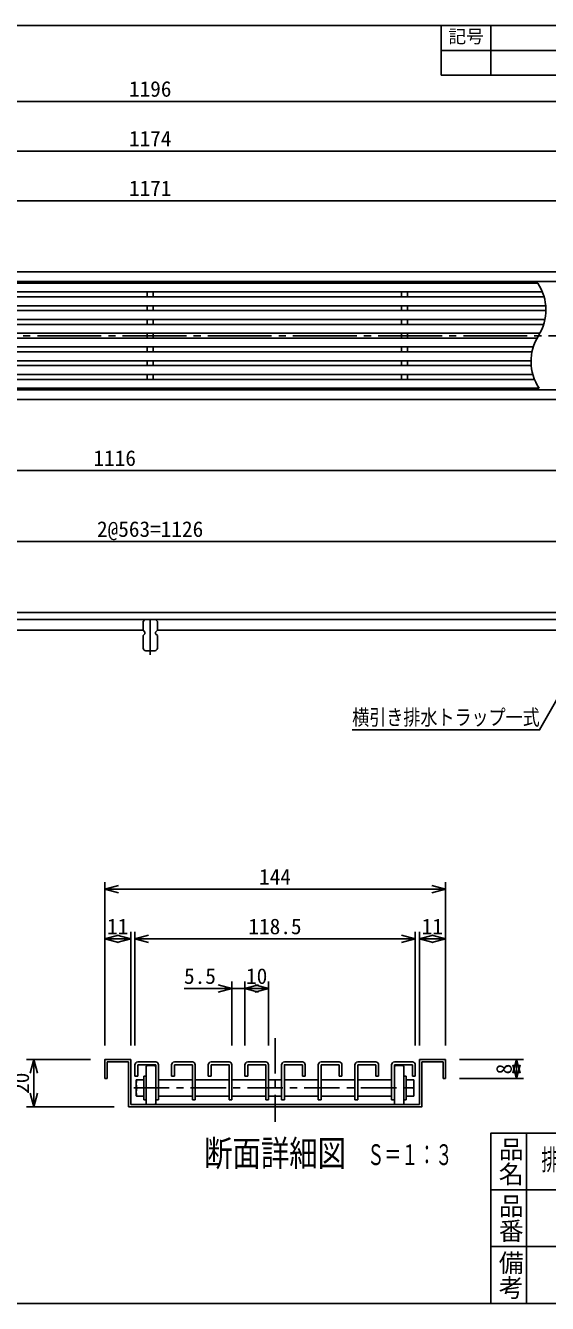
# Model space of a CAD drawing. Units: millimetres, scale not verified, with parts at other scales. Extents: x -1092 to 1092, y -744 to 696.
# Drawn here: x -233 to 356, y -744 to 696 of the extents above; entities that cross this region are included whole.
import ezdxf
from ezdxf.enums import TextEntityAlignment as Align

# ---------------------------------------------------------------- set-up
doc = ezdxf.new("R2010")
doc.units = ezdxf.units.MM
doc.header["$LTSCALE"] = 8
doc.linetypes.add('CHAIN1', pattern=[8, 5, -1, 1, -1])
doc.linetypes.add('CHAIN2', pattern=[12, 9, -1, 1, -1])
for name, color, linetype in [('0-0_計極細', 2, 'Continuous'), ('0-1_計細線', 3, 'Continuous'), ('0-5_寸法線', 7, 'Continuous'), ('0-7_枠細線', 5, 'Continuous'), ('0-8_枠中線', 5, 'Continuous'), ('1-2_極細2', 2, 'Continuous'), ('1-3_細線2', 4, 'Continuous'), ('1-5_寸法2', 7, 'Continuous')]:
    doc.layers.add(name, color=color, linetype=linetype)
doc.styles.add('@ＭＳ ゴシック', font='')
doc.styles.add('ＭＳ ゴシック', font='')
doc.styles.get('@ＭＳ ゴシック').set_extended_font_data('@MS Gothic')
doc.styles.get('ＭＳ ゴシック').set_extended_font_data('MS Gothic')

msp = doc.modelspace()

# ---------------------------------------------------------------- linework, layer by layer
at = {"layer": '0-0_計極細'}
for p, q in [((-95.446, 395.784), (-95.446, 390.284)), ((-88.546, 395.784), (-88.546, 390.284)), ((191.054, 395.784), (191.054, 390.284)), ((197.954, 395.784), (197.954, 390.284)), ((-95.446, 380.284), (-95.446, 374.784)), ((-88.546, 380.284), (-88.546, 374.784)), ((191.054, 380.284), (191.054, 374.784)), ((197.954, 380.284), (197.954, 374.784)), ((-95.446, 359.284), (-95.446, 364.784)), ((-88.546, 359.284), (-88.546, 364.784)), ((191.054, 359.284), (191.054, 364.784)), ((197.954, 359.284), (197.954, 364.784)), ((-95.446, 343.784), (-95.446, 349.284)), ((-88.546, 343.784), (-88.546, 349.284)), ((191.054, 343.784), (191.054, 349.284)), ((197.954, 343.784), (197.954, 349.284)), ((-95.446, 333.784), (-95.446, 328.284)), ((-88.546, 333.784), (-88.546, 328.284)), ((191.054, 333.784), (191.054, 328.284)), ((197.954, 333.784), (197.954, 328.284)), ((-95.446, 312.784), (-95.446, 318.284)), ((-88.546, 312.784), (-88.546, 318.284)), ((191.054, 312.784), (191.054, 318.284)), ((197.954, 312.784), (197.954, 318.284)), ((-95.446, 297.284), (-95.446, 302.784)), ((-88.546, 297.284), (-88.546, 302.784)), ((191.054, 297.284), (191.054, 302.784)), ((197.954, 297.284), (197.954, 302.784))]:
    msp.add_line(p, q, dxfattribs=at)
at = {"layer": '0-0_計極細', "linetype": 'CHAIN2'}
msp.add_line((-699.168, 346.534), (515.861, 346.534), dxfattribs=at)
at = {"layer": '0-0_計極細', "linetype": 'CHAIN1'}
msp.add_line((-91.996, -13.261), (-91.996, 31.792), dxfattribs=at)
at = {"layer": '0-0_計極細'}
for centre, start, end in [((299.582, 375.534), 327.72738, 33.84606), ((391.426, 317.534), 147.72738, 213.84606)]:
    msp.add_arc(centre, 54.312, start, end, dxfattribs=at)
at = {"layer": '0-1_計細線'}
for p, q in [((344.69, 405.784), (-677.496, 405.784)), ((-677.496, 395.784), (349.978, 395.784)), ((351.853, 390.284), (-677.496, 390.284)), ((-677.496, 380.284), (353.686, 380.284)), ((353.889, 374.784), (-677.496, 374.784)), ((-677.496, 364.784), (352.82, 364.784)), ((351.406, 359.284), (-677.496, 359.284)), ((-677.496, 349.284), (347.129, 349.284)), ((343.878, 343.784), (-677.496, 343.784)), ((-677.496, 333.784), (339.601, 333.784)), ((338.188, 328.284), (-677.496, 328.284)), ((-677.496, 318.284), (337.119, 318.284)), ((337.322, 312.784), (-677.496, 312.784)), ((-677.496, 302.784), (339.155, 302.784)), ((341.03, 297.284), (-677.496, 297.284)), ((-677.496, 287.284), (346.317, 287.284)), ((-689.996, 26.534), (426.004, 26.534)), ((-646.996, 14.534), (-99.996, 14.534)), ((-97.996, 26.522), (-99.996, 24.522)), ((-99.996, 14.522), (-99.996, 24.522)), ((-99.996, 14.522), (-97.996, 12.522)), ((-97.996, 26.522), (-85.996, 26.522)), ((-83.996, 24.522), (-85.996, 26.522)), ((-83.996, 14.522), (-85.996, 12.522)), ((-83.996, 14.522), (-83.996, 24.522)), ((-83.996, 14.534), (426.004, 14.534)), ((-97.996, 10.522), (-99.996, 8.522)), ((-99.996, 8.522), (-99.996, -5.478)), ((-97.996, 12.522), (-97.996, 10.522)), ((-85.996, 12.522), (-85.996, 10.522)), ((-85.996, 10.522), (-83.996, 8.522)), ((-83.996, 8.522), (-83.996, -5.478)), ((-96.996, -8.478), (-86.996, -8.478))]:
    msp.add_line(p, q, dxfattribs=at)
for points in [[(-689.996, 418.534), (-689.996, 274.534), (506.004, 274.534), (506.004, 418.534)], [(-678.996, 407.534), (-678.996, 285.534), (495.004, 285.534), (495.004, 407.534)]]:
    msp.add_lwpolyline(points, close=True, dxfattribs=at)
msp.add_lwpolyline([(505.004, 34.534), (496.004, 34.534), (-688.996, 34.534)], dxfattribs=at)
for centre, start, end in [((-96.996, -5.478), 180, 270), ((-86.996, -5.478), 270, 360)]:
    msp.add_arc(centre, 3, start, end, dxfattribs=at)
at = {"layer": '0-5_寸法線'}
for p, q in [((-689.996, 610.534), (506.004, 610.534)), ((-678.996, 554.534), (495.004, 554.534)), ((493.504, 498.534), (-677.496, 498.534)), ((-689.996, 194.534), (426.004, 194.534)), ((-654.996, 114.534), (471.004, 114.534))]:
    msp.add_line(p, q, dxfattribs=at)
msp.add_lwpolyline([(382.879, -34.54), (346.817, -97.646), (135.617, -97.646)], dxfattribs=at)
at = {"layer": '0-7_枠細線'}
for p, q in [((236, 640), (236, 696)), ((292, 640), (292, 696)), ((1092, 668), (236, 668)), ((1092, 640), (236, 640)), ((332, -552), (332, -744)), ((708, -616), (292, -616)), ((804, -680), (292, -680))]:
    msp.add_line(p, q, dxfattribs=at)
at = {"layer": '0-8_枠中線'}
msp.add_lwpolyline([(-1092, -744), (-1092, 696), (1092, 696), (1092, -744)], close=True, dxfattribs=at)
msp.add_lwpolyline([(1092, -552), (292, -552), (292, -744)], dxfattribs=at)
at = {"layer": '1-2_極細2', "linetype": 'CHAIN1'}
for p, q in [((48.647, -445.071), (48.647, -539.464)), ((-110.553, -501.199), (208.896, -501.199))]:
    msp.add_line(p, q, dxfattribs=at)
at = {"layer": '1-2_極細2'}
for p, q in [((-140.687, -471.866), (-116.687, -471.866)), ((-140.687, -490.533), (-140.687, -471.866)), ((-116.687, -471.866), (-116.687, -522.533)), ((-114.02, -519.866), (-114.02, -469.199)), ((211.313, -469.199), (240.647, -469.199)), ((211.313, -519.866), (211.313, -469.199)), ((237.98, -471.866), (213.98, -471.866)), ((237.98, -490.533), (237.98, -471.866)), ((240.647, -490.533), (240.647, -469.199)), ((-143.353, -490.533), (-140.687, -490.533)), ((-99.211, -501.199), (-107.223, -501.199)), ((196.505, -501.199), (204.517, -501.199)), ((237.98, -490.533), (240.647, -490.533)), ((211.313, -519.866), (-114.02, -519.866))]:
    msp.add_line(p, q, dxfattribs=at)
for points in [[(-143.353, -490.533), (-143.353, -469.199), (-114.02, -469.199)], [(213.98, -471.866), (213.98, -522.533), (-116.687, -522.533)]]:
    msp.add_lwpolyline(points, dxfattribs=at)
for centre, start, end in [((-87.069, -496.532), 166.96433, 193.03802), ((-87.069, -505.866), 166.96198, 193.03567), ((184.362, -496.532), 346.96198, 13.03567), ((184.362, -505.866), 346.96433, 13.03802)]:
    msp.add_arc(centre, 20.688, start, end, dxfattribs=at)
at = {"layer": '1-3_細線2'}
for p, q in [((-109.353, -475.066), (-109.353, -487.866)), ((-106.153, -471.866), (-85.887, -471.866)), ((-106.153, -475.066), (-85.887, -475.066)), ((-106.153, -475.066), (-106.153, -487.866)), ((-85.887, -475.066), (-85.887, -514.533)), ((-82.687, -475.066), (-82.687, -514.533)), ((-68.02, -475.066), (-68.02, -487.866)), ((-64.82, -471.866), (-44.553, -471.866)), ((-64.82, -475.066), (-44.553, -475.066)), ((-64.82, -475.066), (-64.82, -487.866)), ((-44.553, -475.066), (-44.553, -514.533)), ((-41.353, -475.066), (-41.353, -514.533)), ((-26.687, -475.066), (-26.687, -487.866)), ((-23.487, -471.866), (-3.22, -471.866)), ((-23.487, -475.066), (-23.487, -487.866)), ((-0.02, -475.066), (-0.02, -514.533)), ((14.647, -475.066), (14.647, -487.866)), ((17.847, -471.866), (38.113, -471.866)), ((17.847, -475.066), (17.847, -487.866)), ((41.313, -475.066), (41.313, -514.533)), ((55.98, -475.066), (55.98, -514.533)), ((79.447, -471.866), (59.18, -471.866)), ((79.447, -475.066), (79.447, -487.866)), ((82.647, -475.066), (82.647, -487.866)), ((97.313, -475.066), (97.313, -514.533)), ((120.78, -471.866), (100.513, -471.866)), ((120.78, -475.066), (100.513, -475.066)), ((100.513, -475.066), (100.513, -514.533)), ((120.78, -475.066), (120.78, -487.866)), ((123.98, -475.066), (123.98, -487.866)), ((138.647, -475.066), (138.647, -514.533)), ((162.113, -471.866), (141.847, -471.866)), ((162.113, -475.066), (141.847, -475.066)), ((141.847, -475.066), (141.847, -514.533)), ((162.113, -475.066), (162.113, -487.866)), ((165.313, -475.066), (165.313, -487.866)), ((179.98, -475.066), (179.98, -514.533)), ((203.447, -471.866), (183.18, -471.866)), ((183.18, -475.066), (183.18, -514.533)), ((203.447, -475.066), (183.18, -475.066)), ((203.447, -475.066), (203.447, -487.866)), ((206.647, -475.066), (206.647, -487.866)), ((-109.353, -487.866), (-106.153, -487.866)), ((-99.211, -488.399), (-99.211, -502.533)), ((-96.553, -487.866), (-98.678, -487.866)), ((-96.553, -477.199), (-96.553, -518.533)), ((-87.22, -475.866), (-95.22, -475.866)), ((-85.887, -518.533), (-85.887, -477.199)), ((-68.02, -487.866), (-64.82, -487.866)), ((-26.687, -487.866), (-23.487, -487.866)), ((14.647, -487.866), (17.847, -487.866)), ((82.647, -487.866), (79.447, -487.866)), ((123.98, -487.866), (120.78, -487.866)), ((165.313, -487.866), (162.113, -487.866)), ((183.18, -518.533), (183.18, -477.199)), ((184.513, -475.866), (192.513, -475.866)), ((193.847, -477.199), (193.847, -518.533)), ((193.847, -487.866), (195.971, -487.866)), ((196.505, -488.399), (196.505, -502.533)), ((206.647, -487.866), (203.447, -487.866)), ((-107.757, -509.999), (-107.757, -492.399)), ((-99.211, -491.866), (-107.223, -491.866)), ((-99.211, -502.533), (-99.211, -513.999)), ((-82.687, -491.999), (-44.553, -491.999)), ((-41.353, -491.999), (-3.22, -491.999)), ((-0.02, -491.999), (38.113, -491.999)), ((41.313, -491.999), (55.98, -491.999)), ((97.313, -491.999), (59.18, -491.999)), ((138.647, -491.999), (100.513, -491.999)), ((179.98, -491.999), (141.847, -491.999)), ((183.18, -494.306), (183.18, -504.893)), ((196.505, -491.866), (204.517, -491.866)), ((196.505, -502.533), (196.505, -513.999)), ((205.05, -509.999), (205.05, -492.399)), ((-99.211, -510.533), (-107.223, -510.533)), ((-96.553, -514.533), (-98.678, -514.533)), ((-85.887, -514.533), (-82.687, -514.533)), ((-82.687, -510.399), (-44.553, -510.399)), ((-44.553, -514.533), (-41.353, -514.533)), ((-41.353, -510.399), (-3.22, -510.399)), ((-3.22, -514.533), (-0.02, -514.533)), ((-0.02, -510.399), (38.113, -510.399)), ((38.113, -514.533), (41.313, -514.533)), ((41.313, -510.399), (55.98, -510.399)), ((55.98, -514.533), (59.18, -514.533)), ((97.313, -510.399), (59.18, -510.399)), ((97.313, -514.533), (100.513, -514.533)), ((138.647, -510.399), (100.513, -510.399)), ((138.647, -514.533), (141.847, -514.533)), ((179.98, -510.399), (141.847, -510.399)), ((179.98, -514.533), (183.18, -514.533)), ((193.847, -514.533), (195.971, -514.533)), ((196.505, -510.533), (204.517, -510.533)), ((-95.22, -519.866), (-87.22, -519.866)), ((192.513, -519.866), (184.513, -519.866))]:
    msp.add_line(p, q, dxfattribs=at)
for points in [[(-23.487, -475.066), (-3.22, -475.066), (-3.22, -514.533)], [(17.847, -475.066), (38.113, -475.066), (38.113, -514.533)], [(79.447, -475.066), (59.18, -475.066), (59.18, -514.533)]]:
    msp.add_lwpolyline(points, dxfattribs=at)
for centre, radius, start, end in [((-106.153, -475.066), 3.2, 90, 180), ((-85.887, -475.066), 3.2, 0, 90), ((-64.82, -475.066), 3.2, 90, 180), ((-44.553, -475.066), 3.2, 0, 90), ((-23.487, -475.066), 3.2, 90, 180), ((-3.22, -475.066), 3.2, 0, 90), ((17.847, -475.066), 3.2, 90, 180), ((38.113, -475.066), 3.2, 0, 90), ((59.18, -475.066), 3.2, 90, 180), ((79.447, -475.066), 3.2, 0, 90), ((100.513, -475.066), 3.2, 90, 180), ((120.78, -475.066), 3.2, 0, 90), ((141.847, -475.066), 3.2, 90, 180), ((162.113, -475.066), 3.2, 0, 90), ((183.18, -475.066), 3.2, 90, 180), ((203.447, -475.066), 3.2, 0, 90), ((-98.678, -488.399), 0.533, 90, 180), ((-95.22, -477.199), 1.333, 90, 180), ((-87.22, -477.199), 1.333, 0, 90), ((184.513, -477.199), 1.333, 90, 180), ((192.513, -477.199), 1.333, 0, 90), ((195.971, -488.399), 0.533, 0, 90), ((-107.223, -492.399), 0.533, 90, 180), ((204.517, -492.399), 0.533, 0, 90), ((-107.223, -509.999), 0.533, 180, 270), ((-98.678, -513.999), 0.533, 180, 270), ((195.971, -513.999), 0.533, 270, 360), ((204.517, -509.999), 0.533, 270, 360), ((-95.22, -518.533), 1.333, 180, 270), ((-87.22, -518.533), 1.333, 270, 360), ((184.513, -518.533), 1.333, 180, 270), ((192.513, -518.533), 1.333, 270, 360)]:
    msp.add_arc(centre, radius, start, end, dxfattribs=at)
at = {"layer": '1-5_寸法2'}
for p, q in [((-143.353, -453.199), (-143.353, -269.199)), ((-143.353, -277.199), (-127.899, -273.058)), ((240.647, -277.199), (225.192, -273.058)), ((240.647, -453.199), (240.647, -269.199)), ((-143.353, -277.199), (-127.899, -281.34)), ((-143.353, -277.199), (240.647, -277.199)), ((240.647, -277.199), (225.192, -281.34)), ((-143.353, -453.199), (-143.353, -325.199)), ((-143.353, -333.199), (-127.899, -329.058)), ((-114.02, -333.199), (-129.475, -329.058)), ((-114.02, -453.199), (-114.02, -325.199)), ((-109.353, -453.199), (-109.353, -325.199)), ((-109.353, -333.199), (-93.899, -329.058)), ((206.647, -333.199), (191.192, -329.058)), ((206.647, -453.199), (206.647, -325.199)), ((211.313, -453.199), (211.313, -325.199)), ((211.313, -333.199), (226.768, -329.058)), ((240.647, -333.199), (225.192, -329.058)), ((240.647, -453.199), (240.647, -325.199)), ((-143.353, -333.199), (-127.899, -337.34)), ((-143.353, -333.199), (-114.02, -333.199)), ((-114.02, -333.199), (-129.475, -337.34)), ((-109.353, -333.199), (-93.899, -337.34)), ((-109.353, -333.199), (206.647, -333.199)), ((206.647, -333.199), (191.192, -337.34)), ((211.313, -333.199), (226.768, -337.34)), ((211.313, -333.199), (240.647, -333.199)), ((240.647, -333.199), (225.192, -337.34)), ((-0.02, -389.199), (-15.475, -385.058)), ((-0.02, -453.199), (-0.02, -381.199)), ((14.647, -453.199), (14.647, -381.199)), ((14.647, -389.199), (30.101, -385.058)), ((41.313, -389.199), (25.858, -385.058)), ((41.313, -453.199), (41.313, -381.199)), ((-53.937, -389.199), (14.647, -389.199)), ((-0.02, -389.199), (-15.475, -393.34)), ((14.647, -389.199), (30.101, -393.34)), ((14.647, -389.199), (41.313, -389.199)), ((41.313, -389.199), (25.858, -393.34)), ((-159.353, -469.199), (-231.353, -469.199)), ((-223.353, -469.199), (-227.494, -484.654)), ((-223.353, -469.199), (-219.212, -484.654)), ((-223.353, -469.199), (-223.353, -522.533)), ((256.647, -469.199), (328.647, -469.199)), ((320.647, -469.199), (316.506, -484.654)), ((320.647, -490.533), (316.506, -475.078)), ((320.647, -469.199), (324.788, -484.654)), ((320.647, -490.533), (320.647, -469.199)), ((320.647, -490.533), (324.788, -475.078)), ((256.647, -490.533), (328.647, -490.533)), ((-223.353, -522.533), (-227.494, -507.078)), ((-223.353, -522.533), (-219.212, -507.078)), ((-132.687, -522.533), (-231.353, -522.533))]:
    msp.add_line(p, q, dxfattribs=at)

# ---------------------------------------------------------------- texts
at = {"layer": '0-5_寸法線', "style": 'ＭＳ ゴシック'}
for s, p in [('1196', (-115.996, 610.534)), ('1174', (-115.996, 554.534)), ('1171', (-115.996, 498.534)), ('1116', (-155.996, 194.534)), ('2@563=1126', (-151.996, 114.534))]:
    msp.add_text(s, height=17.6, dxfattribs=at).set_placement(p, align=Align.BOTTOM_LEFT)
at = {"layer": '0-5_寸法線', "style": 'ＭＳ ゴシック', "width": 0.8}
msp.add_text('横引き排水トラップ一式', height=17.6, dxfattribs=at).set_placement((135.617, -97.588), align=Align.BOTTOM_LEFT)
at = {"layer": '0-7_枠細線', "style": 'ＭＳ ゴシック'}
msp.add_text('記号', height=14.66, dxfattribs=at).set_placement((244, 672), align=Align.BOTTOM_LEFT)
for s, height, width, p in [('断面詳細図', 29.33, 0.8, (-31.353, -598.28)), ('Ｓ＝１：３', 23.46, 0.6, (152.565, -595.123)), ('排水ユニット ＳＵＳグレーチング 浅型', 23.46, 0.6, (348.8, -600.751))]:
    msp.add_text(s, height=height, dxfattribs=dict(at, width=width)).set_placement(p, align=Align.BOTTOM_LEFT)
at = {"layer": '0-7_枠細線', "style": '@ＭＳ ゴシック'}
for s, p in [('品名', (298, -556)), ('品番', (298, -620)), ('備考', (298, -684))]:
    msp.add_text(s, height=20.53, rotation=270, dxfattribs=at).set_placement(p, align=Align.BOTTOM_LEFT)
at = {"layer": '1-5_寸法2', "style": 'ＭＳ ゴシック'}
for s, p in [('144', (30.647, -277.199)), ('11', (-140.687, -333.199)), ('118.5', (18.647, -333.199)), ('11', (213.98, -333.199)), ('5.5', (-53.937, -389.199)), ('10', (15.98, -389.199))]:
    msp.add_text(s, height=17.6, dxfattribs=at).set_placement(p, align=Align.BOTTOM_LEFT)
for s, p in [('8', (320.647, -485.866)), ('20', (-223.353, -507.866))]:
    msp.add_text(s, height=17.6, rotation=90, dxfattribs=at).set_placement(p, align=Align.BOTTOM_LEFT)

doc.saveas('drawing.dxf')
